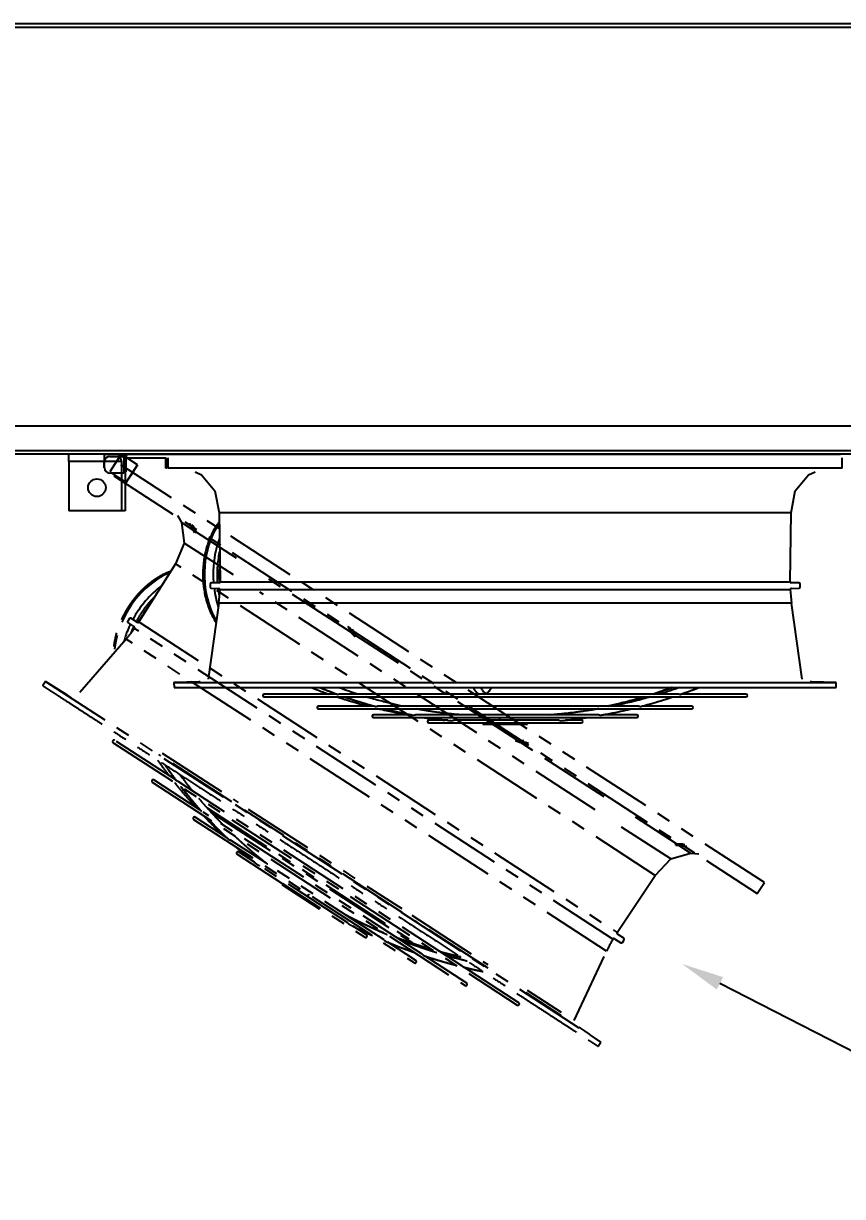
# Model space of a CAD drawing. Header units: inches. Extents: x 547 to 857, y 246 to 442.
# Drawn here: x 672.06 to 701.04, y 343.99 to 385.5 of the extents above; entities that cross this region are included whole.
import ezdxf
from ezdxf import colors
from ezdxf.entities.mleader import LeaderData, LeaderLine
from ezdxf.math import Vec2, Vec3

# ---------------------------------------------------------------- set-up
doc = ezdxf.new("R2010")
doc.units = ezdxf.units.IN
doc.header["$MEASUREMENT"] = 0
doc.linetypes.add('PHANTOM', pattern=[0.5, 0.25, -0.05, 0.05, -0.05, 0.05, -0.05])
doc.layers.add('Hingeable', color=7, linetype='PHANTOM')

msp = doc.modelspace()

# ---------------------------------------------------------------- linework, layer by layer
at = {"linetype": 'Continuous', "lineweight": 25}
for p, q in [((614.102, 385.4955), (704.102, 385.4955)), ((614.102, 385.3625), (704.102, 385.3625)), ((614.235, 371.258), (703.969, 371.258)), ((614.235, 370.391), (703.969, 370.391)), ((703.969, 370.258), (614.235, 370.258)), ((673.6645, 369.994), (673.6645, 370.258)), ((674.9308, 369.9925), (674.9308, 370.258)), ((675.5248, 370.258), (675.5248, 370.18)), ((675.5275, 369.994), (673.6645, 369.994)), ((673.6645, 369.994), (673.6645, 368.258)), ((674.9213, 369.7735), (674.9213, 369.9925)), ((674.9213, 369.9925), (674.9313, 369.9925)), ((674.9313, 369.7735), (674.9313, 369.9925)), ((675.1188, 370.18), (675.6188, 370.18)), ((675.5275, 369.994), (675.5275, 368.258)), ((675.5345, 369.994), (675.5345, 368.258)), ((675.6188, 370.18), (675.6188, 370.112)), ((675.6222, 370.133), (675.6188, 370.133)), ((675.6188, 370.112), (675.6818, 370.112)), ((675.6188, 370.112), (675.6188, 369.633)), ((675.6645, 369.994), (675.6645, 368.258)), ((675.6818, 370.112), (675.6818, 369.633)), ((675.6889, 370), (675.6818, 370)), ((675.6904, 370.133), (675.6849, 370.133)), ((675.6889, 370.112), (675.6889, 369.633)), ((677.102, 370.112), (675.6889, 370.112)), ((677.102, 369.758), (677.102, 370.125)), ((677.152, 370.125), (677.152, 369.758)), ((677.1799, 369.758), (677.1799, 370.125)), ((701.0242, 369.758), (701.0242, 370.125)), ((674.9213, 369.7735), (674.9313, 369.7735)), ((675.6188, 369.586), (675.1188, 369.586)), ((675.6188, 369.633), (675.6188, 369.586)), ((675.6188, 369.633), (675.6818, 369.633)), ((677.152, 369.758), (677.102, 369.758)), ((701.0242, 369.758), (677.1799, 369.758)), ((678.138, 369.633), (678.367, 369.5208)), ((678.367, 369.5208), (678.8398, 368.9621)), ((699.3643, 368.9621), (699.8371, 369.5208)), ((699.8371, 369.5208), (700.0661, 369.633)), ((678.8398, 368.9621), (678.9839, 368.1768)), ((699.2202, 368.1768), (699.3643, 368.9621)), ((675.5275, 368.258), (673.6645, 368.258)), ((675.6645, 368.258), (675.5345, 368.258)), ((678.9839, 368.1768), (679.0178, 365.7461)), ((699.2202, 368.1768), (678.9839, 368.1768)), ((699.1863, 365.7461), (699.2202, 368.1768)), ((678.9933, 366.2491), (679.0003, 366.2764)), ((679.0108, 366.2491), (678.9933, 366.2491)), ((678.9933, 366.2491), (678.9983, 366.2465)), ((679.0003, 366.2764), (678.9983, 366.2465)), ((678.9983, 366.2465), (679.0109, 366.2425)), ((679.009, 366.3791), (679.0003, 366.2764)), ((679.0003, 366.2764), (679.01, 366.3057)), ((678.669, 365.662), (678.669, 365.5547)), ((678.9791, 365.7061), (678.7077, 365.7014)), ((678.9933, 365.7551), (678.9983, 365.7577)), ((679.0177, 365.7551), (678.9933, 365.7551)), ((678.9933, 365.7551), (679.0003, 365.7278)), ((678.9983, 365.7577), (679.0175, 365.7639)), ((679.0003, 365.7278), (678.9983, 365.7577)), ((679.0003, 365.7278), (679.0042, 365.716)), ((679.0003, 365.7278), (679.0014, 365.7135)), ((679.0178, 365.7461), (699.1863, 365.7461)), ((699.4964, 365.7014), (699.225, 365.7061)), ((699.5351, 365.5547), (699.5351, 365.662)), ((678.7077, 365.5153), (678.9754, 365.5107)), ((679.014, 365.4697), (699.1901, 365.4697)), ((699.2287, 365.5107), (699.4964, 365.5153)), ((678.9704, 364.99), (678.5928, 362.3028)), ((699.2337, 364.99), (678.9704, 364.99)), ((699.6113, 362.3028), (699.2337, 364.99)), ((677.8422, 362.19), (677.3894, 362.1821)), ((677.3894, 362.1821), (677.3925, 362.006)), ((677.3894, 362.1821), (700.8146, 362.1821)), ((688.5494, 361.8924), (688.5558, 361.902)), ((688.5675, 361.9227), (688.5604, 361.9108)), ((688.5731, 361.932), (688.5675, 361.9227)), ((688.576, 361.9302), (688.6266, 362.006)), ((699.2615, 362.0035), (699.2615, 362.006)), ((699.3419, 362.0034), (699.3419, 362.006)), ((699.4216, 362.0035), (699.4216, 362.006)), ((699.4308, 362.006), (699.4308, 362.0035)), ((699.5015, 362.0034), (699.5015, 362.006)), ((699.5842, 362.006), (699.5842, 362.0035)), ((700.8146, 362.1821), (700.3619, 362.19)), ((700.8116, 362.006), (700.8146, 362.1821)), ((683.1527, 361.7669), (680.5809, 361.7669)), ((680.5809, 361.6685), (697.6232, 361.6685)), ((695.2179, 361.7669), (683.261, 361.7669)), ((688.5532, 361.8987), (688.5494, 361.8924)), ((697.6232, 361.7669), (695.3275, 361.7669)), ((684.4656, 361.3456), (682.5035, 361.3456)), ((682.5035, 361.2472), (695.7006, 361.2472)), ((693.8276, 361.3456), (684.5902, 361.3456)), ((695.7006, 361.3456), (693.9511, 361.3456)), ((685.7822, 361.038), (684.4475, 361.038)), ((684.4475, 360.9396), (693.7566, 360.9396)), ((692.422, 361.038), (685.9334, 361.038)), ((687.0764, 360.8451), (686.4063, 360.8451)), ((686.4063, 360.7466), (691.7978, 360.7466)), ((691.0056, 360.8451), (687.2869, 360.8451)), ((688.3146, 360.7462), (688.3146, 360.7068)), ((688.3146, 360.7462), (689.8894, 360.7462)), ((688.3146, 360.7068), (689.8894, 360.7068)), ((689.8894, 360.7068), (689.8894, 360.7462)), ((691.7978, 360.8451), (691.2372, 360.8451)), ((693.7566, 361.038), (692.5753, 361.038))]:
    msp.add_line(p, q, dxfattribs=at)
msp.add_line((674.9308, 370.258), (700.969, 370.258))
at = {"linetype": 'Continuous', "lineweight": 25, "flags": 128}
msp.add_lwpolyline([(678.989, 367.8112), (678.9177, 367.7028), (678.8306, 367.5512), (678.7517, 367.3906), (678.6818, 367.222), (678.621, 367.0465), (678.5699, 366.8649), (678.5286, 366.6784), (678.4974, 366.4879), (678.4765, 366.2947), (678.466, 366.0998), (678.466, 365.9044), (678.4765, 365.7095), (678.4974, 365.5163), (678.5286, 365.3258), (678.5699, 365.1393), (678.621, 364.9577), (678.6818, 364.7822), (678.7517, 364.6136), (678.8306, 364.453), (678.882, 364.3608)], dxfattribs=at)
at = {"linetype": 'Continuous', "lineweight": 25}
msp.add_circle((674.6645, 369.0705), 0.3125, dxfattribs=at)
for centre, radius, start, end in [((675.1188, 369.9925), 0.1875, 90, 180), ((675.1183, 369.7735), 0.1875, 180, 270), ((675.1188, 369.7735), 0.1875, 180, 270), ((682.5299, 366.0059), 3.754, 160.25957, 184.63044), ((682.8835, 366.0021), 3.8929, 176.39995, 183.60005), ((678.7083, 365.662), 0.0394, 91, 180), ((678.9784, 365.7455), 0.0394, 271, 0.79863), ((699.2257, 365.7455), 0.0394, 179.20137, 269), ((699.4957, 365.662), 0.0394, 0, 89), ((678.7083, 365.5547), 0.0394, 180, 269), ((682.4179, 365.9683), 3.639, 187.17806, 197.74353), ((674.0971, 365.6749), 4.9213, 352, 357.61022), ((678.9747, 365.4713), 0.0394, 357.61022, 89), ((699.2294, 365.4713), 0.0394, 91, 182.38978), ((704.107, 365.6749), 4.9213, 182.38978, 188), ((699.4957, 365.5547), 0.0394, 271, 0), ((680.5809, 361.7177), 0.0492, 90, 270), ((697.6232, 361.7177), 0.0492, 270, 90), ((682.5035, 361.2964), 0.0492, 90, 270), ((695.7006, 361.2964), 0.0492, 270, 90), ((684.4475, 360.9888), 0.0492, 90, 270), ((686.4063, 360.7959), 0.0492, 90, 270), ((691.7978, 360.7959), 0.0492, 270, 90), ((693.7566, 360.9888), 0.0492, 270, 90)]:
    msp.add_arc(centre, radius, start, end, dxfattribs=at)
for points, knots in [([(675.4005, 370.258), (675.4111, 370.254), (675.4323, 370.2461), (675.464, 370.1851), (675.4957, 370.0978), (675.5169, 370.0286), (675.5275, 369.994)], [0, 0, 0, 0, 0.2499999, 0.5000002, 0.750001, 1, 1, 1, 1]), ([(675.6645, 369.994), (675.662, 370.0219), (675.6568, 370.0776), (675.6168, 370.1524), (675.5583, 370.2108), (675.4841, 370.2503), (675.4288, 370.2554), (675.4005, 370.258)], [0, 0, 0, 0, 0.1907771, 0.3816601, 0.5768537, 0.7838765, 1, 1, 1, 1]), ([(675.6188, 370.112), (675.6202, 370.1276), (675.6232, 370.1588), (675.6456, 370.2002), (675.6776, 370.2318), (675.7182, 370.2536), (675.7486, 370.2565), (675.7648, 370.258)], [0, 0, 0, 0, 0.1911269, 0.3820585, 0.5729919, 0.7736094, 1, 1, 1, 1]), ([(675.7648, 370.258), (675.7531, 370.2553), (675.7337, 370.2508), (675.708, 370.2203), (675.6972, 370.185), (675.6915, 370.147), (675.6898, 370.1241), (675.6889, 370.112)], [0, 0, 0, 0, 0.3002984, 0.4981942, 0.7181275, 0.8511703, 1, 1, 1, 1]), ([(675.5345, 369.994), (675.5334, 370.0067), (675.5312, 370.032), (675.5173, 370.063), (675.5048, 370.077), (675.4996, 370.0829)], [0, 0, 0, 0, 0.3672065, 0.7336708, 1, 1, 1, 1]), ([(675.6818, 370.112), (675.6824, 370.1202), (675.6834, 370.1347), (675.6899, 370.1467), (675.6927, 370.1519)], [0, 0, 0, 0, 0.567634, 1, 1, 1, 1]), ([(678.9883, 367.86), (678.9623, 367.8266), (678.8913, 367.7356), (678.7952, 367.5736), (678.7013, 367.3889), (678.6294, 367.2176), (678.5749, 367.0637), (678.5305, 366.9157), (678.4905, 366.7556), (678.4535, 366.5645), (678.4237, 366.3369), (678.41, 366.1072), (678.4112, 365.8838), (678.4242, 365.6743), (678.4517, 365.4522), (678.4964, 365.2199), (678.5607, 364.9802), (678.6476, 364.7379), (678.7509, 364.5081), (678.8348, 364.371), (678.8744, 364.3065)], [0, 0, 0, 0, 0.0371027, 0.1012441, 0.1583804, 0.208552, 0.2517965, 0.2889128, 0.3308986, 0.3813392, 0.4402481, 0.5076441, 0.5573162, 0.6107832, 0.6680547, 0.7291411, 0.7940539, 0.8628045, 0.935405, 1, 1, 1, 1]), ([(679.0029, 366.8174), (678.9874, 366.7447), (678.9514, 366.5761), (678.9218, 366.3024), (678.9084, 366.003), (678.9194, 365.8041), (678.9248, 365.7052)], [0, 0, 0, 0, 0.2022622, 0.46904, 0.7358182, 1, 1, 1, 1]), ([(678.9473, 365.5112), (678.9508, 365.476), (678.9603, 365.3829), (678.9804, 365.2932), (678.9928, 365.2375)], [0, 0, 0, 0, 0.378481, 1, 1, 1, 1]), ([(677.3925, 362.006), (677.3973, 362.006), (677.407, 362.006), (677.485, 362.006), (677.6091, 362.006), (677.7835, 362.006), (678.006, 362.006), (678.2761, 362.006), (678.5926, 362.006), (678.9541, 362.006), (679.359, 362.006), (679.8056, 362.006), (680.2921, 362.006), (680.8162, 362.006), (681.3759, 362.006), (681.9686, 362.006), (682.5919, 362.006), (683.2431, 362.006), (683.9194, 362.006), (684.6178, 362.006), (685.3354, 362.006), (686.0692, 362.006), (686.816, 362.006), (687.5726, 362.006), (688.3357, 362.006), (689.102, 362.006), (689.8684, 362.006), (690.6315, 362.006), (691.3881, 362.006), (692.1349, 362.006), (692.8686, 362.006), (693.5863, 362.006), (694.2847, 362.006), (694.961, 362.006), (695.6122, 362.006), (696.2354, 362.006), (696.8282, 362.006), (697.3878, 362.006), (697.912, 362.006), (698.3985, 362.006), (698.8451, 362.006), (699.25, 362.006), (699.6115, 362.006), (699.928, 362.006), (700.1981, 362.006), (700.4206, 362.006), (700.5949, 362.006), (700.7191, 362.006), (700.7971, 362.006), (700.8067, 362.006), (700.8116, 362.006)], [0, 0, 0, 0, 0.0208333, 0.0416667, 0.0625, 0.0833333, 0.1041667, 0.125, 0.1458333, 0.1666667, 0.1875, 0.2083334, 0.2291667, 0.25, 0.2708334, 0.2916666, 0.3125, 0.3333333, 0.3541667, 0.375, 0.3958333, 0.4166666, 0.4375001, 0.4583333, 0.4791667, 0.5, 0.5208333, 0.5416667, 0.5625, 0.5833334, 0.6041667, 0.625, 0.6458334, 0.6666667, 0.6875, 0.7083334, 0.7291667, 0.75, 0.7708333, 0.7916667, 0.8125, 0.8333333, 0.8541667, 0.875, 0.8958333, 0.9166667, 0.9375, 0.9583333, 0.9791667, 1, 1, 1, 1]), ([(678.3146, 362.1983), (678.3111, 362.1982), (678.3041, 362.1981), (678.2501, 362.1971), (678.173, 362.1958), (678.0805, 362.1941), (677.9872, 362.1925), (677.9083, 362.1912), (677.853, 362.1902), (677.8458, 362.1901), (677.8422, 362.19)], [0, 0, 0, 0, 0.1247936, 0.2486431, 0.3721439, 0.4969371, 0.6227234, 0.7484945, 0.8742541, 1, 1, 1, 1]), ([(682.2357, 362.006), (682.2904, 361.9844), (682.4773, 361.9106), (682.6929, 361.8313), (682.8542, 361.7764), (682.8821, 361.7669)], [0, 0, 0, 0, 0.2551692, 0.8714274, 1, 1, 1, 1]), ([(682.5386, 362.006), (682.6025, 361.9797), (682.7943, 361.9007), (683.0058, 361.8198), (683.1537, 361.7674), (683.1723, 361.7608)], [0, 0, 0, 0, 0.3037805, 0.9120454, 1, 1, 1, 1]), ([(682.5486, 362.006), (682.58, 361.9929), (682.7042, 361.9411), (682.9192, 361.8577), (683.1032, 361.7896), (683.1936, 361.7561)], [0, 0, 0, 0, 0.14679443, 0.58056216, 1, 1, 1, 1]), ([(683.8817, 361.7669), (683.8583, 361.7743), (683.7292, 361.8148), (683.4976, 361.8934), (683.2902, 361.9688), (683.1875, 362.006)], [0, 0, 0, 0, 0.1009147, 0.5551046, 1, 1, 1, 1]), ([(687.9712, 362.006), (687.9757, 361.9962), (687.9853, 361.9752), (688.0017, 361.9449), (688.0202, 361.9147), (688.041, 361.8858), (688.0646, 361.8572), (688.1015, 361.8212), (688.1507, 361.7845), (688.1922, 361.7724), (688.2108, 361.7669)], [0, 0, 0, 0, 0.0905703, 0.1931152, 0.2979929, 0.4051653, 0.5146455, 0.6528278, 0.8439889, 1, 1, 1, 1]), ([(688.2495, 362.006), (688.253, 361.9961), (688.2721, 361.9431), (688.3127, 361.8744), (688.3709, 361.8184), (688.4253, 361.7992), (688.4592, 361.8159), (688.473, 361.8227)], [0, 0, 0, 0, 0.0569108, 0.3038332, 0.5601303, 0.8215446, 1, 1, 1, 1]), ([(688.5008, 361.8388), (688.5046, 361.8416), (688.53, 361.8599), (688.552, 361.8928), (688.5708, 361.9207)], [0, 0, 0, 0, 0.1518701, 1, 1, 1, 1]), ([(688.5909, 362.006), (688.5915, 361.9869), (688.5922, 361.9596), (688.5775, 361.9384), (688.5731, 361.932)], [0, 0, 0, 0, 0.6998275, 1, 1, 1, 1]), ([(695.0168, 362.006), (695.0101, 362.0035), (694.8867, 361.9564), (694.6557, 361.8771), (694.4314, 361.8002), (694.3241, 361.7669), (694.324, 361.7669)], [0, 0, 0, 0, 0.02917, 0.5376936, 0.9996799, 1, 1, 1, 1]), ([(694.3286, 361.7669), (694.3812, 361.7835), (694.5705, 361.8431), (694.8024, 361.9226), (694.9809, 361.9898), (695.024, 362.006)], [0, 0, 0, 0, 0.22608012, 0.81324801, 1, 1, 1, 1]), ([(695.2938, 362.006), (695.1773, 361.9658), (694.946, 361.8858), (694.7038, 361.8074), (694.578, 361.7699), (694.5679, 361.7669)], [0, 0, 0, 0, 0.48265126, 0.95842975, 1, 1, 1, 1]), ([(695.2848, 361.7561), (695.4059, 361.7988), (695.6318, 361.8785), (695.8563, 361.9656), (695.9605, 362.006)], [0, 0, 0, 0, 0.5359077, 1, 1, 1, 1]), ([(695.3045, 361.7602), (695.4441, 361.8093), (695.6659, 361.8873), (695.886, 361.9739), (695.9676, 362.006)], [0, 0, 0, 0, 0.6294566, 1, 1, 1, 1]), ([(700.3619, 362.19), (700.3583, 362.1901), (700.3511, 362.1902), (700.2958, 362.1912), (700.2169, 362.1925), (700.1235, 362.1941), (700.0312, 362.1958), (699.9541, 362.1971), (699.9, 362.1981), (699.893, 362.1982), (699.8894, 362.1983)], [0, 0, 0, 0, 0.1257622, 0.2515333, 0.3773205, 0.5031129, 0.6277714, 0.7512091, 0.875094, 1, 1, 1, 1]), ([(683.1697, 361.6685), (683.1709, 361.6681), (683.2879, 361.628), (683.5123, 361.5581), (683.8336, 361.4616), (684.0788, 361.3921), (684.2173, 361.3561), (684.2574, 361.3456)], [0, 0, 0, 0, 0.0033163, 0.3252534, 0.6200059, 0.8899545, 1, 1, 1, 1]), ([(683.1936, 361.7561), (683.1877, 361.7564), (683.1787, 361.7569), (683.1739, 361.7597), (683.1723, 361.7607)], [0, 0, 0, 0, 0.6572272, 1, 1, 1, 1]), ([(683.2623, 361.7668), (683.2617, 361.7668), (683.2572, 361.7671), (683.2476, 361.7658), (683.2318, 361.7622), (683.2128, 361.7574), (683.2004, 361.7565), (683.1936, 361.7561)], [0, 0, 0, 0, 0.02775, 0.2009137, 0.3724469, 0.6544216, 1, 1, 1, 1]), ([(683.432, 361.6685), (683.4451, 361.6638), (683.5659, 361.6207), (683.7826, 361.5502), (684.0725, 361.4594), (684.3074, 361.3901), (684.4469, 361.3517), (684.4999, 361.3372)], [0, 0, 0, 0, 0.0373277, 0.3415904, 0.6100747, 0.8518795, 1, 1, 1, 1]), ([(683.4439, 361.6685), (683.509, 361.6457), (683.6952, 361.5803), (683.9711, 361.4929), (684.265, 361.4042), (684.4373, 361.3561), (684.5204, 361.3329)], [0, 0, 0, 0, 0.1823606, 0.5219938, 0.7693971, 1, 1, 1, 1]), ([(685.4507, 361.3456), (685.3853, 361.3598), (685.2572, 361.3877), (685.0608, 361.4342), (684.8549, 361.4853), (684.6292, 361.5447), (684.4083, 361.6058), (684.2625, 361.6495), (684.1989, 361.6685)], [0, 0, 0, 0, 0.1559953, 0.3057262, 0.4694356, 0.6487841, 0.8468714, 1, 1, 1, 1]), ([(688.3788, 361.7669), (688.3914, 361.7708), (688.4259, 361.7814), (688.4561, 361.8047), (688.4753, 361.8194)], [0, 0, 0, 0, 0.3635829, 1, 1, 1, 1]), ([(688.473, 361.8227), (688.4794, 361.8246), (688.5056, 361.8323), (688.5306, 361.8665), (688.5494, 361.8924)], [0, 0, 0, 0, 0.2444724, 1, 1, 1, 1]), ([(694.006, 361.6685), (693.9321, 361.6465), (693.7815, 361.6019), (693.5611, 361.5411), (693.3333, 361.4813), (693.11, 361.4261), (692.9129, 361.3801), (692.7971, 361.355), (692.7538, 361.3456)], [0, 0, 0, 0, 0.17790142, 0.36237281, 0.52920155, 0.72385137, 0.89658553, 1, 1, 1, 1]), ([(692.7548, 361.3456), (692.7896, 361.3529), (692.9163, 361.3795), (693.1417, 361.4325), (693.4392, 361.5067), (693.7317, 361.5853), (693.9249, 361.6427), (694.0116, 361.6685)], [0, 0, 0, 0, 0.0826391, 0.3009, 0.5364815, 0.79198, 1, 1, 1, 1]), ([(694.2357, 361.6685), (694.1534, 361.6451), (693.9739, 361.5942), (693.7048, 361.5241), (693.4354, 361.4579), (693.1874, 361.4011), (693.02, 361.3645), (692.9351, 361.3473), (692.9265, 361.3456)], [0, 0, 0, 0, 0.1894129, 0.413164, 0.6178386, 0.8064082, 0.9804163, 1, 1, 1, 1]), ([(693.8965, 361.3329), (694.0082, 361.3629), (694.242, 361.4256), (694.578, 361.525), (694.8422, 361.6071), (694.9846, 361.655), (695.0246, 361.6685)], [0, 0, 0, 0, 0.2960221, 0.6190564, 0.8929449, 1, 1, 1, 1]), ([(693.9154, 361.3368), (693.9201, 361.338), (694.0188, 361.3632), (694.2198, 361.4189), (694.5395, 361.5113), (694.813, 361.595), (694.9834, 361.6524), (695.031, 361.6685)], [0, 0, 0, 0, 0.012489, 0.2638136, 0.5389367, 0.8710184, 1, 1, 1, 1]), ([(695.2848, 361.7561), (695.2788, 361.7565), (695.2674, 361.7572), (695.2491, 361.7619), (695.2329, 361.7656), (695.2208, 361.7674), (695.2151, 361.7666), (695.2131, 361.7663)], [0, 0, 0, 0, 0.3034773, 0.566962, 0.7484022, 0.9157715, 1, 1, 1, 1]), ([(695.3044, 361.7605), (695.3033, 361.7597), (695.2994, 361.757), (695.2909, 361.7565), (695.2848, 361.7561)], [0, 0, 0, 0, 0.2791152, 1, 1, 1, 1]), ([(684.4998, 361.3369), (684.4999, 361.3368), (684.5029, 361.3345), (684.5112, 361.3331), (684.5191, 361.3329), (684.5204, 361.3329)], [0, 0, 0, 0, 0.0124025, 0.8343247, 1, 1, 1, 1]), ([(684.5204, 361.3329), (684.5267, 361.3333), (684.5385, 361.3341), (684.557, 361.3391), (684.5725, 361.3434), (684.5828, 361.3453), (684.5901, 361.3458), (684.5931, 361.3453), (684.5948, 361.345)], [0, 0, 0, 0, 0.292607, 0.5470097, 0.7222793, 0.8555869, 0.9202686, 1, 1, 1, 1]), ([(684.6459, 361.2472), (684.6649, 361.2425), (684.7669, 361.2173), (684.946, 361.1768), (685.1774, 361.1266), (685.4042, 361.0804), (685.5544, 361.0526), (685.6332, 361.038)], [0, 0, 0, 0, 0.0577954, 0.3112715, 0.5451845, 0.7611209, 1, 1, 1, 1]), ([(684.8414, 361.2472), (684.9048, 361.2313), (685.0411, 361.197), (685.2426, 361.1504), (685.4384, 361.1074), (685.6122, 361.0714), (685.7449, 361.0451), (685.8199, 361.0311), (685.8438, 361.0267)], [0, 0, 0, 0, 0.1903686, 0.4093739, 0.6037593, 0.7761169, 0.9288109, 1, 1, 1, 1]), ([(684.8454, 361.2472), (684.847, 361.2468), (684.9346, 361.2238), (685.1031, 361.1837), (685.3585, 361.125), (685.6096, 361.0717), (685.7802, 361.039), (685.8621, 361.0233)], [0, 0, 0, 0, 0.0047443, 0.2597377, 0.4981117, 0.7590951, 1, 1, 1, 1]), ([(687.4913, 361.038), (687.4359, 361.0428), (687.3042, 361.0543), (687.1003, 361.0756), (686.8856, 361.1008), (686.6892, 361.1264), (686.5266, 361.1496), (686.386, 361.171), (686.2528, 361.1923), (686.1021, 361.2176), (685.9956, 361.237), (685.9395, 361.2472)], [0, 0, 0, 0, 0.106827, 0.2538652, 0.393264, 0.5213065, 0.6332717, 0.7078537, 0.7934049, 0.8912396, 1, 1, 1, 1]), ([(687.5094, 361.038), (687.474, 361.0409), (687.3714, 361.0492), (687.1944, 361.0667), (686.9698, 361.0912), (686.72, 361.1226), (686.4651, 361.1585), (686.2932, 361.1863), (686.2136, 361.1991)], [0, 0, 0, 0, 0.0816516, 0.2369362, 0.4093109, 0.6011102, 0.8152531, 1, 1, 1, 1]), ([(690.6947, 361.038), (690.7301, 361.0409), (690.8326, 361.0492), (691.0097, 361.0667), (691.2343, 361.0912), (691.4841, 361.1225), (691.7395, 361.1587), (691.9997, 361.2003), (692.1708, 361.2291), (692.2615, 361.2466), (692.2648, 361.2472)], [0, 0, 0, 0, 0.0673434, 0.1954166, 0.3375852, 0.4957744, 0.6723918, 0.8258233, 0.9936812, 1, 1, 1, 1]), ([(692.4087, 361.2472), (692.3694, 361.2401), (692.2403, 361.217), (692.0285, 361.1836), (691.7612, 361.1446), (691.4987, 361.1106), (691.2422, 361.0812), (691.0119, 361.0584), (690.858, 361.0445), (690.7804, 361.0386), (690.7717, 361.038)], [0, 0, 0, 0, 0.0722352, 0.2376766, 0.3887453, 0.5628004, 0.7185449, 0.858352, 0.9841316, 1, 1, 1, 1]), ([(692.4123, 361.2472), (692.3491, 361.2361), (692.2123, 361.2121), (692.0089, 361.1801), (691.8085, 361.1507), (691.6272, 361.1262), (691.4628, 361.1056), (691.3135, 361.0883), (691.1474, 361.0704), (690.9745, 361.0534), (690.8468, 361.0427), (690.7904, 361.038)], [0, 0, 0, 0, 0.1173272, 0.2537855, 0.3769388, 0.488294, 0.589206, 0.680874, 0.7643265, 0.89598, 1, 1, 1, 1]), ([(692.4925, 361.0233), (692.6027, 361.0436), (692.835, 361.0864), (693.1714, 361.1577), (693.4152, 361.2123), (693.5371, 361.2428), (693.5547, 361.2472)], [0, 0, 0, 0, 0.3104915, 0.6542957, 0.9499074, 1, 1, 1, 1]), ([(692.5264, 361.0297), (692.5281, 361.03), (692.6219, 361.0462), (692.78, 361.0769), (693.0056, 361.1222), (693.2135, 361.1669), (693.3993, 361.2087), (693.5157, 361.2369), (693.5579, 361.2472)], [0, 0, 0, 0, 0.004831, 0.2716588, 0.4588827, 0.6602288, 0.8767876, 1, 1, 1, 1]), ([(693.8228, 361.3449), (693.8241, 361.3452), (693.8258, 361.3456), (693.8315, 361.3456), (693.8401, 361.3446), (693.8547, 361.341), (693.873, 361.3357), (693.8873, 361.3331), (693.8951, 361.3329), (693.8965, 361.3329)], [0, 0, 0, 0, 0.0626154, 0.080825, 0.2284319, 0.3747427, 0.6034082, 0.9334816, 1, 1, 1, 1]), ([(693.8965, 361.3329), (693.9022, 361.3332), (693.9101, 361.3337), (693.9142, 361.3364), (693.9153, 361.3372)], [0, 0, 0, 0, 0.7202603, 1, 1, 1, 1]), ([(685.8439, 361.0271), (685.8464, 361.0259), (685.8513, 361.0236), (685.8586, 361.0234), (685.8621, 361.0233)], [0, 0, 0, 0, 0.5217556, 1, 1, 1, 1]), ([(685.8621, 361.0233), (685.8684, 361.0237), (685.8802, 361.0246), (685.8985, 361.03), (685.9139, 361.0348), (685.9251, 361.0374), (685.9329, 361.0383), (685.9361, 361.0377), (685.9375, 361.0374)], [0, 0, 0, 0, 0.2854407, 0.5338095, 0.7052372, 0.8376962, 0.9321115, 1, 1, 1, 1]), ([(686.2282, 360.9396), (686.2672, 360.9337), (686.367, 360.9189), (686.522, 360.898), (686.6882, 360.877), (686.8363, 360.8596), (686.9294, 360.8497), (686.9722, 360.8451)], [0, 0, 0, 0, 0.1574629, 0.4029133, 0.6253461, 0.8273997, 1, 1, 1, 1]), ([(686.3531, 360.9396), (686.3956, 360.9328), (686.5191, 360.9132), (686.7289, 360.8844), (686.9734, 360.8536), (687.1368, 360.8364), (687.214, 360.8282)], [0, 0, 0, 0, 0.148459, 0.4313257, 0.7313798, 1, 1, 1, 1]), ([(686.3585, 360.9396), (686.3983, 360.9331), (686.5783, 360.9039), (686.8579, 360.8672), (687.0979, 360.8425), (687.1972, 360.8323)], [0, 0, 0, 0, 0.1425303, 0.645365, 1, 1, 1, 1]), ([(687.214, 360.8282), (687.2203, 360.8287), (687.2321, 360.8296), (687.2502, 360.8354), (687.2656, 360.8408), (687.2775, 360.8441), (687.2856, 360.8455), (687.2886, 360.8449), (687.2893, 360.8447)], [0, 0, 0, 0, 0.28347557, 0.53094151, 0.70246405, 0.83507072, 0.96055143, 1, 1, 1, 1]), ([(688.7235, 360.7466), (688.7381, 360.7465), (688.7736, 360.7463), (688.8091, 360.7462), (688.83, 360.7462)], [0, 0, 0, 0, 0.4110875, 1, 1, 1, 1]), ([(688.9136, 360.8451), (688.9145, 360.856), (688.9165, 360.8801), (688.9095, 360.914), (688.8991, 360.932), (688.8947, 360.9396)], [0, 0, 0, 0, 0.3232509, 0.7134492, 1, 1, 1, 1]), ([(689.2905, 360.8451), (689.2896, 360.856), (689.2876, 360.8801), (689.2945, 360.914), (689.305, 360.932), (689.3094, 360.9396)], [0, 0, 0, 0, 0.3232497, 0.7134487, 1, 1, 1, 1]), ([(689.3252, 360.9396), (689.3225, 360.9355), (689.3133, 360.9219), (689.3063, 360.8907), (689.3032, 360.8615), (689.3063, 360.847), (689.3067, 360.8451)], [0, 0, 0, 0, 0.16533729, 0.55364192, 0.94181843, 1, 1, 1, 1]), ([(689.3867, 360.7462), (689.4051, 360.7462), (689.4439, 360.7463), (689.483, 360.7465), (689.5033, 360.7466), (689.5034, 360.7466)], [0, 0, 0, 0, 0.4736372, 0.9975737, 1, 1, 1, 1]), ([(691.0009, 360.8445), (691.0011, 360.8446), (691.0023, 360.8451), (691.0072, 360.8451), (691.0153, 360.8442), (691.0278, 360.8406), (691.0435, 360.8351), (691.0612, 360.8294), (691.0723, 360.8286), (691.0778, 360.8282)], [0, 0, 0, 0, 0.0165709, 0.0751265, 0.1995839, 0.3231784, 0.4968868, 0.7489432, 1, 1, 1, 1]), ([(691.0778, 360.8282), (691.1458, 360.835), (691.2883, 360.8494), (691.5129, 360.8753), (691.7397, 360.9047), (691.8985, 360.9266), (691.9752, 360.9385), (691.9817, 360.9396)], [0, 0, 0, 0, 0.2252491, 0.4725727, 0.7448135, 0.9783224, 1, 1, 1, 1]), ([(691.094, 360.8314), (691.1371, 360.8355), (691.226, 360.8441), (691.3649, 360.8594), (691.5159, 360.877), (691.6821, 360.898), (691.8371, 360.9189), (691.9369, 360.9337), (691.9758, 360.9396)], [0, 0, 0, 0, 0.14654768, 0.30178075, 0.47228808, 0.65999293, 0.86712149, 1, 1, 1, 1]), ([(692.4198, 361.0377), (692.4206, 361.0378), (692.4244, 361.0383), (692.4331, 361.0369), (692.4464, 361.0335), (692.4635, 361.0279), (692.4795, 361.0239), (692.489, 361.0234), (692.4925, 361.0233)], [0, 0, 0, 0, 0.038343, 0.1789577, 0.3183945, 0.5249472, 0.8280535, 1, 1, 1, 1]), ([(692.4925, 361.0233), (692.4983, 361.0235), (692.5056, 361.0239), (692.5094, 361.0266), (692.5102, 361.0271)], [0, 0, 0, 0, 0.7937388, 1, 1, 1, 1])]:
    msp.add_open_spline(points, degree=3, knots=knots, dxfattribs=at)
at = {"layer": 'Hingeable', "linetype": 'PHANTOM', "ltscale": 10}
for p, q in [((675.5248, 370.258), (675.1174, 369.6307)), ((675.5248, 370.258), (675.682, 370.1559)), ((698.2739, 355.0988), (675.5074, 369.8836)), ((676.1014, 369.8836), (675.682, 370.1559)), ((675.694, 369.2562), (676.1014, 369.8836)), ((676.1014, 369.8836), (675.8502, 369.4969)), ((675.1174, 369.6307), (675.2747, 369.5286)), ((675.2562, 369.4969), (698.0228, 354.7121)), ((675.694, 369.2562), (675.2747, 369.5286)), ((677.5097, 368.0895), (677.6586, 367.8405)), ((677.6586, 367.8405), (677.7509, 367.1145)), ((678.0735, 367.571), (677.6586, 367.8405)), ((678.1266, 367.4782), (677.9349, 367.8134)), ((678.005, 367.7679), (678.1617, 367.4937)), ((678.0611, 367.7314), (678.1615, 367.5139)), ((678.1617, 367.4937), (678.1266, 367.4782)), ((679.605, 366.5765), (678.1615, 367.5139)), ((678.1617, 367.4937), (678.1615, 367.5139)), ((677.7509, 367.1145), (677.444, 366.3773)), ((679.49, 365.9851), (677.7509, 367.1145)), ((677.444, 366.3773), (676.1486, 364.3203)), ((694.4156, 355.3559), (677.444, 366.3773)), ((683.6769, 363.9321), (680.7193, 365.8528)), ((692.2936, 357.6703), (680.4215, 365.3801)), ((676.4859, 364.856), (676.4228, 364.7746)), ((675.8103, 364.4398), (675.7518, 364.3498)), ((676.0944, 364.3079), (675.8642, 364.4517)), ((676.402, 364.7555), (676.4228, 364.7746)), ((676.4167, 364.746), (676.402, 364.7555)), ((676.402, 364.7555), (676.4048, 364.7506)), ((676.4228, 364.7746), (676.4048, 364.7506)), ((676.4048, 364.7506), (676.4132, 364.7404)), ((676.4228, 364.7746), (676.4469, 364.7939)), ((675.7628, 364.2957), (675.9848, 364.146)), ((692.9159, 353.1019), (675.9949, 364.0905)), ((676.124, 364.3144), (676.1171, 364.3019)), ((676.124, 364.3144), (676.1208, 364.3024)), ((676.133, 364.3412), (676.124, 364.3144)), ((676.124, 364.3144), (676.1386, 364.3406)), ((676.1534, 364.3279), (676.133, 364.3412)), ((676.133, 364.3412), (676.1386, 364.3406)), ((676.1386, 364.3406), (676.1581, 364.3353)), ((676.1486, 364.3203), (693.0633, 353.3357)), ((683.5384, 364.1744), (683.6951, 363.9003)), ((683.8001, 363.7938), (683.6084, 364.129)), ((683.698, 364.0708), (683.7993, 363.8527)), ((675.6971, 363.712), (673.9168, 361.664)), ((692.6912, 352.6758), (675.6971, 363.712)), ((683.8001, 363.7938), (683.6951, 363.9003)), ((689.5243, 360.1348), (683.7993, 363.8527)), ((683.8001, 363.7938), (683.7993, 363.8527)), ((672.8419, 362.2182), (672.7485, 362.0688)), ((673.2259, 361.9782), (672.8419, 362.2182)), ((672.8419, 362.2182), (692.4879, 349.4599)), ((673.6266, 361.7278), (673.6267, 361.7279)), ((673.765, 361.6413), (673.6266, 361.7278)), ((675.2387, 360.0492), (689.5316, 350.7673)), ((677.4492, 358.7311), (675.2923, 360.1318)), ((689.4702, 360.1116), (689.5243, 360.1348)), ((689.4702, 360.1116), (689.8544, 360.0728)), ((689.6102, 360.059), (689.4702, 360.1116)), ((689.5243, 360.1348), (689.7648, 360.131)), ((689.9244, 360.0273), (689.6102, 360.059)), ((692.6043, 358.1346), (689.6467, 360.0553)), ((679.4404, 357.9557), (676.8512, 359.6371)), ((676.9718, 359.6801), (679.6614, 357.9334)), ((676.6217, 358.6488), (687.6897, 351.4611)), ((678.3208, 357.6627), (676.6753, 358.7313)), ((687.568, 352.1599), (677.54, 358.6721)), ((679.2575, 356.6876), (678.1381, 357.4145)), ((686.1725, 352.5637), (678.4254, 357.5948)), ((678.5651, 357.743), (686.0714, 352.8684)), ((678.697, 357.5977), (685.8854, 352.9295)), ((685.4642, 354.0438), (679.8863, 357.6662)), ((680.018, 357.7018), (685.4432, 354.1787)), ((695.1621, 356.4736), (693.7186, 357.411)), ((678.0845, 357.332), (685.8917, 352.2619)), ((694.9642, 355.936), (693.2236, 357.0663)), ((684.8261, 353.0713), (679.3843, 356.6052)), ((679.6222, 356.1034), (684.1439, 353.1669)), ((680.2378, 355.8209), (679.6758, 356.1859)), ((694.9642, 355.936), (695.665, 356.147)), ((695.1436, 356.4656), (695.1621, 356.4736)), ((695.1437, 356.4272), (695.1436, 356.4656)), ((695.4578, 356.4339), (695.1436, 356.4656)), ((695.1437, 356.4272), (695.5278, 356.3884)), ((695.1621, 356.4736), (695.4016, 356.4704)), ((695.665, 356.147), (695.2501, 356.4164)), ((695.665, 356.147), (695.9531, 356.1122)), ((683.5332, 353.6809), (680.4144, 355.7063)), ((694.4156, 355.3559), (694.9642, 355.936)), ((693.0633, 353.3357), (694.4156, 355.3559)), ((681.2225, 355.0636), (681.201, 355.0306)), ((681.201, 355.0306), (682.5218, 354.1729)), ((681.2225, 355.0636), (682.5432, 354.2059)), ((698.0228, 354.7121), (698.2739, 355.0988)), ((682.5218, 354.1729), (682.5432, 354.2059)), ((685.7998, 353.9471), (688.4895, 352.2004)), ((688.4993, 352.0728), (685.91, 353.7543)), ((684.1975, 353.2495), (683.7273, 353.5548)), ((693.2991, 353.1294), (693.074, 353.2812)), ((685.9453, 352.3444), (684.9547, 352.9878)), ((692.9707, 353.1152), (693.1978, 352.9733)), ((693.2516, 352.9853), (693.3101, 353.0753)), ((687.7433, 351.5436), (686.2761, 352.4965)), ((691.5444, 350.2165), (692.6912, 352.6758)), ((689.5852, 350.8498), (687.6599, 352.1002)), ((691.1024, 350.3823), (689.8435, 351.1998)), ((689.8857, 351.2937), (691.0818, 350.5169)), ((692.4879, 349.4599), (692.1125, 349.7131)), ((692.3894, 349.3138), (692.4879, 349.4599))]:
    msp.add_line(p, q, dxfattribs=at)
at = {"layer": 'Hingeable', "linetype": 'PHANTOM', "ltscale": 10, "flags": 128}
msp.add_lwpolyline([(677.2492, 366.0679), (677.1304, 366.0158), (676.9747, 365.9361), (676.8211, 365.8444), (676.6706, 365.7411), (676.5241, 365.627), (676.3823, 365.5026), (676.246, 365.3686), (676.1162, 365.2259), (675.9934, 365.0752), (675.8785, 364.9175), (675.7721, 364.7536), (675.6747, 364.5844), (675.587, 364.411), (675.5094, 364.2343), (675.4424, 364.0554), (675.3865, 363.8752), (675.3418, 363.6949), (675.3087, 363.5154), (675.2873, 363.3378), (675.2802, 363.2324)], dxfattribs=at)
at = {"layer": 'Hingeable', "linetype": 'PHANTOM', "ltscale": 10}
for centre, radius, start, end in [((679.2355, 362.6254), 3.7539, 127.25934, 151.63085), ((675.8433, 364.4184), 0.0394, 58, 147), ((679.528, 362.4309), 3.8904, 143.39765, 150.60235), ((679.1208, 362.655), 3.6385, 154.17725, 164.744), ((671.9829, 366.9406), 4.9213, 319, 324.61022), ((675.7848, 364.3283), 0.0394, 147, 236), ((675.9628, 364.1133), 0.0394, 324.61022, 56), ((676.1153, 364.3413), 0.0394, 238, 327.79863), ((675.2655, 360.0905), 0.0492, 57, 237), ((676.6485, 358.69), 0.0492, 57, 237), ((678.1113, 357.3732), 0.0492, 57, 237), ((679.649, 356.1446), 0.0492, 57, 237), ((684.1707, 353.2082), 0.0492, 237, 57), ((693.096, 353.3138), 0.0394, 146.20137, 236), ((697.1514, 350.596), 4.9213, 149.38978, 155), ((692.9498, 353.0818), 0.0394, 58, 149.38978), ((693.2186, 353.0067), 0.0394, 238, 327), ((693.2771, 353.0967), 0.0394, 327, 56), ((685.9185, 352.3032), 0.0492, 237, 57), ((687.7165, 351.5024), 0.0492, 237, 57), ((689.5584, 350.8086), 0.0492, 237, 57)]:
    msp.add_arc(centre, radius, start, end, dxfattribs=at)
for points, knots in [([(677.2752, 366.1092), (677.2352, 366.0954), (677.1261, 366.0578), (676.9573, 365.9742), (676.7779, 365.8705), (676.6243, 365.7659), (676.4948, 365.6665), (676.3769, 365.5666), (676.2562, 365.4541), (676.121, 365.314), (675.9722, 365.1394), (675.8356, 364.9541), (675.7149, 364.7662), (675.6117, 364.5834), (675.5138, 364.3822), (675.4247, 364.163), (675.3481, 363.9269), (675.289, 363.6764), (675.2505, 363.4274), (675.2463, 363.2667), (675.2443, 363.1911)], [0, 0, 0, 0, 0.03710312, 0.10124438, 0.1583804, 0.20855234, 0.25179691, 0.28891351, 0.3308988, 0.38133962, 0.44024832, 0.50764428, 0.55731674, 0.61078344, 0.66805483, 0.72914153, 0.79405404, 0.8628046, 0.93540538, 1, 1, 1, 1]), ([(676.7196, 365.2269), (676.667, 365.1744), (676.545, 365.0525), (676.3711, 364.8391), (676.1968, 364.5953), (676.0977, 364.4226), (676.0484, 364.3366)], [0, 0, 0, 0, 0.2022627, 0.4690407, 0.735818, 1, 1, 1, 1]), ([(675.9615, 364.1617), (675.9453, 364.1302), (675.9026, 364.047), (675.8706, 363.9609), (675.8507, 363.9073)], [0, 0, 0, 0, 0.37848084, 1, 1, 1, 1]), ([(672.7486, 362.0688), (672.7526, 362.0662), (672.7607, 362.0609), (672.8261, 362.0184), (672.9302, 361.9508), (673.0764, 361.8559), (673.2631, 361.7347), (673.4896, 361.5876), (673.755, 361.4152), (674.0582, 361.2183), (674.3978, 360.9978), (674.7723, 360.7546), (675.1803, 360.4896), (675.6199, 360.2041), (676.0893, 359.8993), (676.5864, 359.5765), (677.1091, 359.237), (677.6553, 358.8824), (678.2224, 358.514), (678.8082, 358.1336), (679.4101, 357.7428), (680.0255, 357.3431), (680.6517, 356.9364), (681.2862, 356.5244), (681.9262, 356.1088), (682.569, 355.6914), (683.2117, 355.274), (683.8517, 354.8583), (684.4862, 354.4463), (685.1125, 354.0396), (685.7279, 353.6399), (686.3298, 353.2491), (686.9156, 352.8687), (687.4827, 352.5003), (688.0288, 352.1457), (688.5516, 351.8062), (689.0487, 351.4834), (689.518, 351.1786), (689.9577, 350.8931), (690.3656, 350.6282), (690.7402, 350.3849), (691.0798, 350.1644), (691.383, 349.9675), (691.6484, 349.7951), (691.8749, 349.648), (692.0615, 349.5268), (692.2077, 349.4319), (692.3119, 349.3643), (692.3773, 349.3218), (692.3854, 349.3165), (692.3894, 349.3139)], [0, 0, 0, 0, 0.02083334, 0.04166665, 0.06249997, 0.08333332, 0.10416663, 0.12499998, 0.1458333, 0.16666669, 0.18749998, 0.20833335, 0.22916666, 0.24999995, 0.27083329, 0.29166665, 0.31250002, 0.33333331, 0.35416667, 0.37499999, 0.39583334, 0.41666668, 0.4375, 0.45833334, 0.47916665, 0.5, 0.52083334, 0.54166666, 0.5625, 0.58333334, 0.60416666, 0.62500002, 0.64583334, 0.66666668, 0.6875, 0.70833335, 0.72916668, 0.75000002, 0.77083336, 0.79166666, 0.81250002, 0.83333333, 0.8541667, 0.87500003, 0.89583337, 0.91666668, 0.93750003, 0.95833334, 0.97916666, 1, 1, 1, 1]), ([(673.6266, 361.7278), (673.6236, 361.7297), (673.6176, 361.7334), (673.5718, 361.762), (673.5064, 361.8029), (673.428, 361.8519), (673.3488, 361.9014), (673.2819, 361.9432), (673.235, 361.9725), (673.2289, 361.9763), (673.2259, 361.9782)], [0, 0, 0, 0, 0.124793, 0.2486412, 0.372144, 0.4969405, 0.6227237, 0.7484979, 0.8742535, 1, 1, 1, 1]), ([(676.8104, 359.431), (676.8445, 359.3831), (676.961, 359.2194), (677.0987, 359.0355), (677.204, 358.9016), (677.2222, 358.8784)], [0, 0, 0, 0, 0.2551664, 0.8714287, 1, 1, 1, 1]), ([(677.0644, 359.2661), (677.1037, 359.2092), (677.2215, 359.0385), (677.3548, 358.8554), (677.4503, 358.7309), (677.4623, 358.7152)], [0, 0, 0, 0, 0.3037793, 0.9120473, 1, 1, 1, 1]), ([(677.0728, 359.2606), (677.092, 359.2325), (677.168, 359.1214), (677.3029, 358.9344), (677.42, 358.777), (677.4776, 358.6997)], [0, 0, 0, 0, 0.1467956, 0.5805626, 1, 1, 1, 1]), ([(677.4098, 358.6393), (677.4106, 358.6383), (677.487, 358.5409), (677.6371, 358.3601), (677.854, 358.1041), (678.0218, 357.9124), (678.1183, 357.8067), (678.1462, 357.7761)], [0, 0, 0, 0, 0.0033165, 0.3252528, 0.6200064, 0.8899547, 1, 1, 1, 1]), ([(677.4776, 358.6997), (677.4729, 358.7032), (677.4656, 358.7085), (677.4631, 358.7134), (677.4623, 358.7151)], [0, 0, 0, 0, 0.6572403, 1, 1, 1, 1]), ([(677.5411, 358.6713), (677.5406, 358.6716), (677.537, 358.6743), (677.5282, 358.6784), (677.513, 358.684), (677.4944, 358.6903), (677.4836, 358.6963), (677.4776, 358.6997)], [0, 0, 0, 0, 0.0277298, 0.2009505, 0.372449, 0.6544292, 1, 1, 1, 1]), ([(678.0606, 358.334), (678.045, 358.3529), (677.9588, 358.4572), (677.8074, 358.6493), (677.6744, 358.8255), (677.6086, 358.9126)], [0, 0, 0, 0, 0.1009136, 0.5551037, 1, 1, 1, 1]), ([(678.2481, 358.7241), (678.2449, 358.7256), (678.2386, 358.7285), (678.1928, 358.7562), (678.1269, 358.7973), (678.0482, 358.8471), (677.9696, 358.8975), (677.9037, 358.9405), (677.8579, 358.971), (677.8524, 358.9757), (677.8496, 358.978)], [0, 0, 0, 0, 0.1225769, 0.2469235, 0.3724523, 0.4979684, 0.6234718, 0.7489704, 0.8744763, 1, 1, 1, 1]), ([(677.6298, 358.4964), (677.6383, 358.4853), (677.7161, 358.3834), (677.8595, 358.2062), (678.0532, 357.9722), (678.2124, 357.7861), (678.3085, 357.678), (678.345, 357.6369)], [0, 0, 0, 0, 0.0373273, 0.3415886, 0.6100757, 0.8518783, 1, 1, 1, 1]), ([(677.6398, 358.4899), (677.6819, 358.4353), (677.8026, 358.2791), (677.9864, 358.0555), (678.1845, 357.8211), (678.3028, 357.6869), (678.3599, 357.6221)], [0, 0, 0, 0, 0.1823626, 0.5219958, 0.7693976, 1, 1, 1, 1]), ([(679.147, 357.1262), (679.0999, 357.1737), (679.0076, 357.2669), (678.8683, 357.4128), (678.7235, 357.5678), (678.5665, 357.7405), (678.4145, 357.9121), (678.316, 358.0281), (678.273, 358.0787)], [0, 0, 0, 0, 0.1559954, 0.3057264, 0.4694362, 0.6487842, 0.846871, 1, 1, 1, 1]), ([(678.3448, 357.6367), (678.3448, 357.6366), (678.346, 357.633), (678.3522, 357.6273), (678.3588, 357.6229), (678.3599, 357.6221)], [0, 0, 0, 0, 0.01232623, 0.83434404, 1, 1, 1, 1]), ([(678.4185, 357.4819), (678.4318, 357.4677), (678.5036, 357.391), (678.6318, 357.2594), (678.7985, 357.0914), (678.9636, 356.929), (679.0744, 356.8239), (679.1325, 356.7687)], [0, 0, 0, 0, 0.0577951, 0.311271, 0.545185, 0.7611207, 1, 1, 1, 1]), ([(678.5824, 357.3755), (678.6269, 357.3276), (678.7226, 357.2246), (678.8662, 357.0758), (679.0069, 356.9331), (679.1331, 356.8082), (679.2301, 356.7139), (679.2854, 356.6613), (679.303, 356.6446)], [0, 0, 0, 0, 0.1903702, 0.4093733, 0.60376, 0.7761166, 0.9288105, 1, 1, 1, 1]), ([(678.5857, 357.3733), (678.5869, 357.3721), (678.6478, 357.3051), (678.7673, 357.1796), (678.9496, 356.9913), (679.1312, 356.8099), (679.2564, 356.6895), (679.3165, 356.6317)], [0, 0, 0, 0, 0.0047446, 0.2597372, 0.4981115, 0.7590947, 1, 1, 1, 1]), ([(679.3033, 356.6449), (679.3048, 356.6425), (679.3076, 356.6379), (679.3136, 356.6337), (679.3165, 356.6317)], [0, 0, 0, 0, 0.5217279, 1, 1, 1, 1]), ([(679.3165, 356.6317), (679.322, 356.6287), (679.3324, 356.623), (679.3507, 356.6176), (679.3662, 356.6132), (679.377, 356.6093), (679.384, 356.6058), (679.3864, 356.6035), (679.3874, 356.6025)], [0, 0, 0, 0, 0.2854424, 0.533813, 0.7052518, 0.8376948, 0.9320884, 1, 1, 1, 1]), ([(680.6909, 355.7567), (680.647, 355.791), (680.5428, 355.8724), (680.3835, 356.0012), (680.2171, 356.1393), (680.0664, 356.2678), (679.9426, 356.3758), (679.8363, 356.4703), (679.7362, 356.5607), (679.6236, 356.6641), (679.5448, 356.7383), (679.5034, 356.7774)], [0, 0, 0, 0, 0.1068263, 0.2538648, 0.3932643, 0.5213065, 0.6332726, 0.7078534, 0.7934049, 0.89124, 1, 1, 1, 1]), ([(680.706, 355.7469), (680.6779, 355.7686), (680.5965, 355.8314), (680.4575, 355.9425), (680.2825, 356.0854), (680.0901, 356.2478), (679.8958, 356.4167), (679.7668, 356.5336), (679.7071, 356.5878)], [0, 0, 0, 0, 0.0816504, 0.2369364, 0.4093103, 0.6011103, 0.8152526, 1, 1, 1, 1]), ([(679.578, 356.3621), (679.6075, 356.336), (679.6831, 356.2692), (679.8017, 356.1673), (679.9296, 356.0592), (680.0444, 355.9639), (680.117, 355.9049), (680.1505, 355.8777)], [0, 0, 0, 0, 0.1574631, 0.4029149, 0.6253446, 0.8274016, 1, 1, 1, 1]), ([(679.6827, 356.2941), (679.7147, 356.2653), (679.8076, 356.1816), (679.9678, 356.0431), (680.1561, 355.8842), (680.2837, 355.7807), (680.344, 355.7319)], [0, 0, 0, 0, 0.1484601, 0.4313266, 0.7313824, 1, 1, 1, 1]), ([(679.6872, 356.2911), (679.7171, 356.2641), (679.8521, 356.1415), (680.0666, 355.9585), (680.2545, 355.8071), (680.3322, 355.7445)], [0, 0, 0, 0, 0.1425299, 0.6453664, 1, 1, 1, 1]), ([(680.344, 355.7319), (680.3496, 355.7288), (680.36, 355.7232), (680.3784, 355.7181), (680.3942, 355.7143), (680.406, 355.7106), (680.4135, 355.7073), (680.4157, 355.7052), (680.4162, 355.7047)], [0, 0, 0, 0, 0.2834704, 0.5309502, 0.7024549, 0.8350485, 0.9605355, 1, 1, 1, 1]), ([(681.7787, 354.8203), (681.7854, 354.829), (681.8002, 354.8481), (681.8128, 354.8804), (681.8138, 354.9011), (681.8142, 354.9099)], [0, 0, 0, 0, 0.3232521, 0.7134587, 1, 1, 1, 1]), ([(681.5656, 354.8413), (681.5778, 354.8332), (681.6074, 354.8137), (681.6372, 354.7943), (681.6547, 354.7829)], [0, 0, 0, 0, 0.411081, 1, 1, 1, 1]), ([(682.0947, 354.6151), (682.0999, 354.6247), (682.1113, 354.646), (682.1357, 354.6707), (682.1542, 354.68), (682.162, 354.684)], [0, 0, 0, 0, 0.3232523, 0.7134587, 1, 1, 1, 1]), ([(682.1753, 354.6754), (682.1708, 354.6735), (682.1557, 354.6671), (682.1328, 354.6447), (682.1143, 354.6219), (682.109, 354.608), (682.1083, 354.6062)], [0, 0, 0, 0, 0.1653533, 0.5536511, 0.941836, 1, 1, 1, 1]), ([(682.1215, 354.4797), (682.137, 354.4697), (682.1696, 354.4486), (682.2023, 354.4276), (682.2196, 354.4166), (682.2197, 354.4165)], [0, 0, 0, 0, 0.4736212, 0.997559, 1, 1, 1, 1]), ([(683.3775, 354.012), (683.4087, 353.9952), (683.4993, 353.9463), (683.6573, 353.8645), (683.859, 353.7628), (684.0856, 353.653), (684.3195, 353.5442), (684.5603, 353.4374), (684.7195, 353.3684), (684.8051, 353.3336), (684.8082, 353.3324)], [0, 0, 0, 0, 0.0673424, 0.1954171, 0.3375851, 0.495775, 0.6723924, 0.8258232, 0.993682, 1, 1, 1, 1]), ([(684.9289, 353.254), (684.8921, 353.2695), (684.7711, 353.3204), (684.5754, 353.4078), (684.3299, 353.5206), (684.0913, 353.635), (683.8602, 353.7501), (683.6546, 353.8564), (683.5179, 353.9286), (683.4497, 353.9659), (683.4421, 353.9701)], [0, 0, 0, 0, 0.07223509, 0.23767531, 0.38874383, 0.56279967, 0.71854473, 0.85835106, 0.98413179, 1, 1, 1, 1]), ([(684.9319, 353.252), (684.8729, 353.2772), (684.7451, 353.3316), (684.557, 353.4155), (684.373, 353.5), (684.2076, 353.5782), (684.0585, 353.6504), (683.9238, 353.7173), (683.7748, 353.7927), (683.6205, 353.8726), (683.5076, 353.9332), (683.4577, 353.96)], [0, 0, 0, 0, 0.1173271, 0.25378626, 0.37693916, 0.48829545, 0.58920648, 0.68087389, 0.76432704, 0.89598023, 1, 1, 1, 1]), ([(683.5288, 353.683), (683.5291, 353.683), (683.5304, 353.6828), (683.5345, 353.6802), (683.5408, 353.6749), (683.5493, 353.6651), (683.5595, 353.652), (683.5712, 353.6376), (683.5801, 353.6308), (683.5845, 353.6275)], [0, 0, 0, 0, 0.0165586, 0.0751018, 0.1995498, 0.3231858, 0.4968887, 0.7489595, 1, 1, 1, 1]), ([(683.5845, 353.6275), (683.6452, 353.5962), (683.7726, 353.5305), (683.975, 353.43), (684.1813, 353.3311), (684.3264, 353.263), (684.3972, 353.2313), (684.4032, 353.2286)], [0, 0, 0, 0, 0.2252479, 0.472574, 0.7448143, 0.9783224, 1, 1, 1, 1]), ([(683.5998, 353.6213), (683.6382, 353.6013), (683.7174, 353.5601), (683.8423, 353.4972), (683.9785, 353.4298), (684.1293, 353.3569), (684.2707, 353.29), (684.3625, 353.2481), (684.3983, 353.2317)], [0, 0, 0, 0, 0.1465486, 0.3017798, 0.4722889, 0.6599932, 0.8671219, 1, 1, 1, 1]), ([(684.8241, 353.0723), (684.8248, 353.0719), (684.8283, 353.0703), (684.8349, 353.0644), (684.8441, 353.0542), (684.8554, 353.0403), (684.8666, 353.0282), (684.8744, 353.0226), (684.8772, 353.0206)], [0, 0, 0, 0, 0.0383898, 0.1789638, 0.3184359, 0.5249724, 0.8280543, 1, 1, 1, 1]), ([(684.8772, 353.0206), (684.8822, 353.0177), (684.8885, 353.014), (684.8932, 353.0141), (684.8942, 353.0141)], [0, 0, 0, 0, 0.7936907, 1, 1, 1, 1]), ([(684.8772, 353.0206), (684.9807, 352.9776), (685.1989, 352.887), (685.5198, 352.7636), (685.754, 352.6766), (685.8728, 352.6357), (685.89, 352.6298)], [0, 0, 0, 0, 0.3104923, 0.6542951, 0.9499065, 1, 1, 1, 1]), ([(684.9092, 353.0075), (684.9107, 353.0068), (684.9982, 352.9693), (685.1475, 352.909), (685.3614, 352.8241), (685.5602, 352.7483), (685.7387, 352.6822), (685.8517, 352.6425), (685.8927, 352.6281)], [0, 0, 0, 0, 0.004831, 0.2716576, 0.458884, 0.6602286, 0.8767877, 1, 1, 1, 1]), ([(686.4979, 352.7374), (686.424, 352.7592), (686.2734, 352.8038), (686.0554, 352.8728), (685.8318, 352.9467), (685.6145, 353.0221), (685.4242, 353.0908), (685.3134, 353.1329), (685.2719, 353.1486)], [0, 0, 0, 0, 0.1779015, 0.362373, 0.5292017, 0.7238517, 0.8965854, 1, 1, 1, 1]), ([(685.2728, 353.148), (685.3059, 353.1352), (685.4267, 353.0885), (685.6445, 353.0102), (685.9345, 352.9104), (686.2226, 352.817), (686.4159, 352.7599), (686.5027, 352.7343)], [0, 0, 0, 0, 0.0826392, 0.3009001, 0.5364815, 0.7919798, 1, 1, 1, 1]), ([(686.6906, 352.6123), (686.6089, 352.6375), (686.4306, 352.6926), (686.1666, 352.7803), (685.9047, 352.8715), (685.6658, 352.959), (685.5055, 353.0194), (685.4249, 353.0513), (685.4168, 353.0545)], [0, 0, 0, 0, 0.1894132, 0.4131643, 0.6178387, 0.8064082, 0.9804172, 1, 1, 1, 1]), ([(687.491, 352.7168), (687.4878, 352.7184), (687.4813, 352.7215), (687.4347, 352.7509), (687.3687, 352.7937), (687.2907, 352.845), (687.2131, 352.8966), (687.1488, 352.9402), (687.1048, 352.9707), (687.0996, 352.9753), (687.097, 352.9775)], [0, 0, 0, 0, 0.1255411, 0.2510662, 0.3765853, 0.5021076, 0.627642, 0.7531846, 0.87747, 1, 1, 1, 1]), ([(686.1681, 352.5658), (686.1694, 352.5653), (686.171, 352.5647), (686.1758, 352.5616), (686.1825, 352.5561), (686.1927, 352.5451), (686.2052, 352.5307), (686.2157, 352.5207), (686.2222, 352.5163), (686.2233, 352.5156)], [0, 0, 0, 0, 0.0626181, 0.0808317, 0.2284406, 0.3747359, 0.6034088, 0.9334679, 1, 1, 1, 1]), ([(686.2233, 352.5156), (686.2283, 352.5127), (686.2351, 352.5088), (686.2401, 352.5089), (686.2414, 352.5089)], [0, 0, 0, 0, 0.7202285, 1, 1, 1, 1]), ([(686.2233, 352.5156), (686.3334, 352.4798), (686.5636, 352.4051), (686.8995, 352.3056), (687.1658, 352.2305), (687.3113, 352.1931), (687.3522, 352.1826)], [0, 0, 0, 0, 0.2960221, 0.619056, 0.8929457, 1, 1, 1, 1]), ([(686.2413, 352.5086), (686.2459, 352.507), (686.3424, 352.4744), (686.5413, 352.4115), (686.8598, 352.315), (687.1347, 352.2362), (687.3089, 352.1916), (687.3576, 352.1791)], [0, 0, 0, 0, 0.0124884, 0.2638134, 0.538937, 0.8710192, 1, 1, 1, 1]), ([(687.5295, 352.4699), (687.5225, 352.4714), (687.3934, 352.4992), (687.1564, 352.5585), (686.9266, 352.6162), (686.8183, 352.6467), (686.8183, 352.6467)], [0, 0, 0, 0, 0.02916896, 0.53769303, 0.99968025, 1, 1, 1, 1]), ([(686.8221, 352.6442), (686.8753, 352.6295), (687.0665, 352.5764), (687.3043, 352.5168), (687.4906, 352.4759), (687.5355, 352.466)], [0, 0, 0, 0, 0.2260799, 0.813248, 1, 1, 1, 1]), ([(687.7618, 352.3191), (687.6422, 352.3488), (687.4047, 352.4077), (687.1588, 352.4739), (687.0329, 352.5109), (687.0228, 352.5139)], [0, 0, 0, 0, 0.4826521, 0.9584293, 1, 1, 1, 1]), ([(687.6182, 352.1143), (687.6133, 352.118), (687.6042, 352.1248), (687.5914, 352.1387), (687.5798, 352.1507), (687.5706, 352.1587), (687.5654, 352.1611), (687.5636, 352.1619)], [0, 0, 0, 0, 0.3035036, 0.566983, 0.7484226, 0.9157641, 1, 1, 1, 1]), ([(687.637, 352.1074), (687.6357, 352.1073), (687.6309, 352.1072), (687.6235, 352.1113), (687.6182, 352.1143)], [0, 0, 0, 0, 0.2791836, 1, 1, 1, 1]), ([(687.6182, 352.1143), (687.743, 352.0842), (687.9759, 352.0281), (688.2116, 351.9788), (688.3209, 351.956)], [0, 0, 0, 0, 0.53590829, 1, 1, 1, 1]), ([(687.6369, 352.1071), (687.7808, 352.0722), (688.0092, 352.0168), (688.241, 351.9696), (688.3269, 351.9521)], [0, 0, 0, 0, 0.6294569, 1, 1, 1, 1]), ([(692.1125, 349.7131), (692.1095, 349.7151), (692.1035, 349.7191), (692.0577, 349.7501), (691.9923, 349.7942), (691.9148, 349.8464), (691.8382, 349.8981), (691.7743, 349.9412), (691.7296, 349.9714), (691.7237, 349.9754), (691.7208, 349.9773)], [0, 0, 0, 0, 0.1257615, 0.2515334, 0.3773224, 0.5031124, 0.6277729, 0.7512092, 0.8750952, 1, 1, 1, 1])]:
    msp.add_open_spline(points, degree=3, knots=knots, dxfattribs=at)

# ---------------------------------------------------------------- leaders
ml = msp.add_multileader_mtext('Standard', dxfattribs=at)
ml.set_content('Hingeable, Lift Off\\PFan Assembly "Typical"', color=256)
ml.set_leader_properties()
ml.build(insert=Vec2(0, 0))
ml.multileader.update_dxf_attribs({"text_right_attachment_type": 6, "dogleg_length": 2, "arrow_head_size": 1.5})
ctx = ml.context
ctx.base_point, ctx.char_height, ctx.arrow_head_size, ctx.landing_gap_size, ctx.plane_origin = Vec3(706.4252, 347.5814), 2, 1.5, 0.5, Vec3(695.3671, 352.2201)
ctx.right_attachment = 6
notes = []
notes.append((ctx, [(0, (1, 1, 0), (704.4252, 347.5814), (1, 0), 2, [(0, [(695.3671, 352.2201)], 0, [])])]))
ctx.mtext.insert, ctx.mtext.flow_direction = Vec3(706.9252, 348.9148), 5
for ctx, leaders in notes:
    for number, flags, end, landing, length, lines in leaders:
        leader = LeaderData()
        leader.index, (leader.has_last_leader_line, leader.has_dogleg_vector, leader.attachment_direction) = number, flags
        leader.last_leader_point, leader.dogleg_vector, leader.dogleg_length = Vec3(end), Vec3(landing), length
        for number, points, colour, breaks in lines:
            line = LeaderLine()
            line.index, line.vertices, line.color, line.breaks = number, Vec3.list(points), colors.encode_raw_color(colour), breaks
            leader.lines.append(line)
        ctx.leaders.append(leader)

doc.saveas('drawing.dxf')
